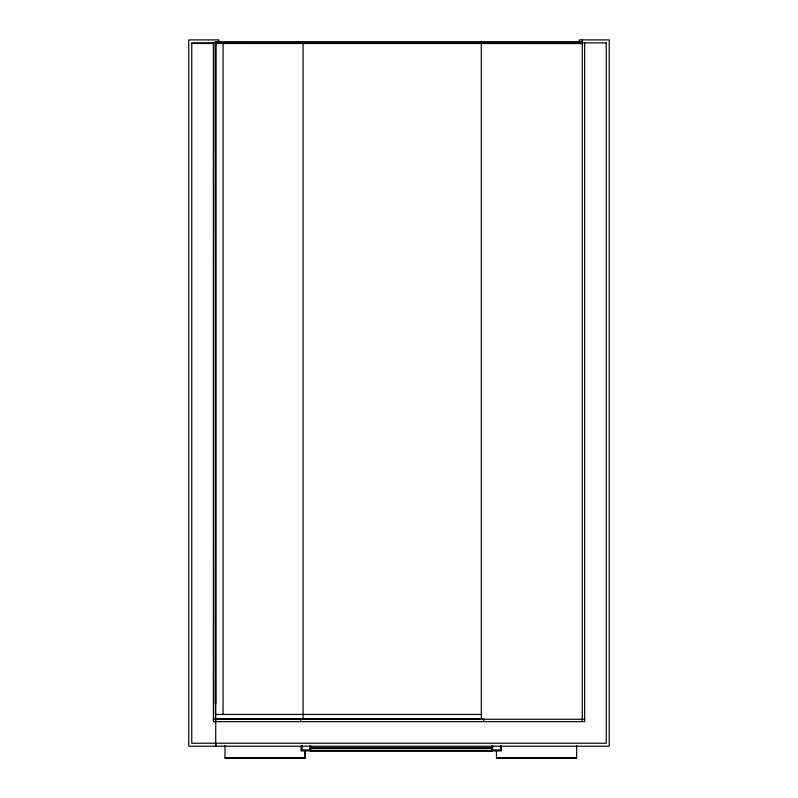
<?xml version="1.0" encoding="UTF-8"?>
<svg xmlns="http://www.w3.org/2000/svg" width="798" height="798" viewBox="0 0 798 798"><rect width="100%" height="100%" fill="white"/><g stroke="black" fill="none" stroke-linecap="round" stroke-linejoin="round"><path stroke-width="1.2" d="M215.769 42.893L215.36 703.936M582.271 41.696L215.3 41.696L215.36 719.257M215.729 43.401L304.048 43.421M480.955 43.471L581.872 43.491M191.759 43.491L212.876 43.491M582.271 43.491L215.36 43.491L215.759 703.936M215.769 714.459L481.314 714.459M215.769 718.858L481.314 718.858M215.769 719.058L483.718 719.058L483.718 721.651M582.271 719.058L581.872 721.651M213.365 719.257L215.769 719.257M584.665 719.257L481.314 719.257L481.314 41.696M310.781 748.175L491.777 748.175M310.781 750.349L491.777 750.349M225.016 757.98L305.155 757.98M496.476 757.98L576.615 757.98M584.665 42.893L584.665 721.651L213.365 721.651L213.365 42.893M582.271 39.9L582.271 719.257M579.278 43.491L579.278 39.9L609.233 39.9L609.233 746.22L188.767 746.22L188.767 39.9L218.732 39.9L218.722 41.895M576.615 745.721L576.615 758.1L496.476 758.1L496.476 750.629M501.433 746.05L501.483 750.938L301.065 750.938L301.135 746.05M500.496 745.492L500.496 749.94L492.705 749.94L492.705 745.492M491.777 746.05L491.777 750.868M310.781 746.05L310.781 750.868M309.853 745.492L309.853 749.94L302.063 749.94L302.063 745.492M305.155 750.629L305.155 758.1L225.016 758.1L225.016 745.721M304.796 750.629L304.796 757.98M303.09 41.696L303.09 719.257L300.696 719.257L300.696 721.651M223.071 43.401L223.071 714.459M215.769 41.696L215.769 721.651M215.729 743.227L215.729 746.22L215.729 720.454M606.241 42.893L191.759 42.893L191.759 743.227L606.241 743.227L606.241 42.893M492.236 747.716L310.322 747.716L310.322 750.808L492.236 750.808L492.236 747.716"/></g></svg>
